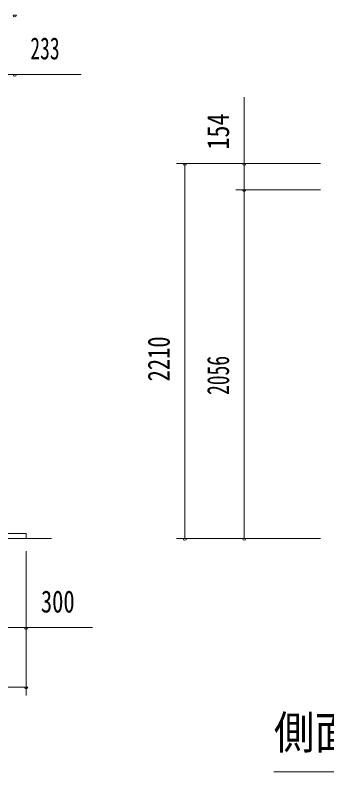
# Model space of a CAD drawing. Units: millimetres, scale not verified, with parts at other scales. Extents: x -23102 to 23102, y -10150 to 10150.
# Drawn here: x 4475 to 6313, y 470 to 4930 of the extents above; entities that cross this region are included whole.
import ezdxf
from ezdxf.enums import TextEntityAlignment as Align

# ---------------------------------------------------------------- set-up
doc = ezdxf.new("R2010")
doc.units = ezdxf.units.MM
doc.header["$LTSCALE"] = 40
doc.layers.add('0-2_1-0BOLD', color=7, linetype='Continuous', lineweight=18)
doc.layers.add('0-5_1-5DIM', color=3, linetype='Continuous', lineweight=18)
doc.styles.add('ＭＳ ゴシック', font='')
doc.styles.get('ＭＳ ゴシック').set_extended_font_data('MS Gothic')

msp = doc.modelspace()

# ---------------------------------------------------------------- linework, layer by layer
at = {"layer": '0-2_1-0BOLD'}
for p, q in [((4539.55, 1874.67), (-3410.45, 1874.67)), ((4539.55, 1844.67), (4539.55, 1874.67)), ((-3560.44, 1844.67), (4689.55, 1844.67))]:
    msp.add_line(p, q, dxfattribs=at)
at = {"layer": '0-5_1-5DIM'}
for p, q in [((4482.56, 4929.68), (4462.56, 4929.68)), ((-3735.94, 4579.68), (4865.06, 4579.68)), ((4482.56, 4579.68), (4462.56, 4579.68)), ((5825.72, 1844.67), (5825.72, 4447.18)), ((6275.72, 4054.67), (5425.72, 4054.67)), ((5485.72, 4054.67), (5465.72, 4054.67)), ((5475.72, 4054.67), (5475.72, 1844.67)), ((5835.72, 4054.67), (5815.72, 4054.67)), ((5775.72, 3900.67), (6275.72, 3900.67)), ((5835.72, 3900.67), (5815.72, 3900.67)), ((5425.72, 1844.67), (6275.72, 1844.67)), ((5485.72, 1844.67), (5465.72, 1844.67)), ((5835.72, 1844.67), (5815.72, 1844.67)), ((4539.56, 919.67), (4539.56, 1769.67)), ((4932.06, 1319.67), (-3802.95, 1319.67)), ((4549.56, 1319.67), (4529.56, 1319.67)), ((-3410.45, 969.67), (4539.56, 969.67)), ((-3410.45, 969.67), (4539.56, 969.67)), ((4549.56, 969.67), (4529.56, 969.67)), ((9000.72, 469.67), (6000.72, 469.67))]:
    msp.add_line(p, q, dxfattribs=at)
for centre in [(4472.56, 4929.68), (4472.56, 4579.68), (5475.72, 4054.67), (5825.72, 4054.67), (5825.72, 3900.67), (5475.72, 1844.67), (5825.72, 1844.67), (4539.56, 1319.67), (4539.56, 969.67)]:
    msp.add_arc(centre, 10, 180, 0, dxfattribs=at)

# ---------------------------------------------------------------- texts
at = {"layer": '0-5_1-5DIM', "color": 7, "style": 'ＭＳ ゴシック'}
for s, height, width, p in [('233', 130.2, 0.65, (4564.38, 4629.68)), ('300', 130.2, 0.75, (4626.71, 1369.67)), ('側面図\u3000Ｓ＝１／５０', 195.4, 0.9, (6000.72, 546.32))]:
    msp.add_text(s, height=height, dxfattribs=dict(at, width=width)).set_placement(p, align=Align.BOTTOM_LEFT)
for s, width, p in [('154', 0.8, (5775.72, 4137.26)), ('2210', 0.75, (5425.72, 2770.58)), ('2056', 0.65, (5775.72, 2691.02))]:
    msp.add_text(s, height=130.2, rotation=90, dxfattribs=dict(at, width=width)).set_placement(p, align=Align.BOTTOM_LEFT)

doc.saveas('drawing.dxf')
